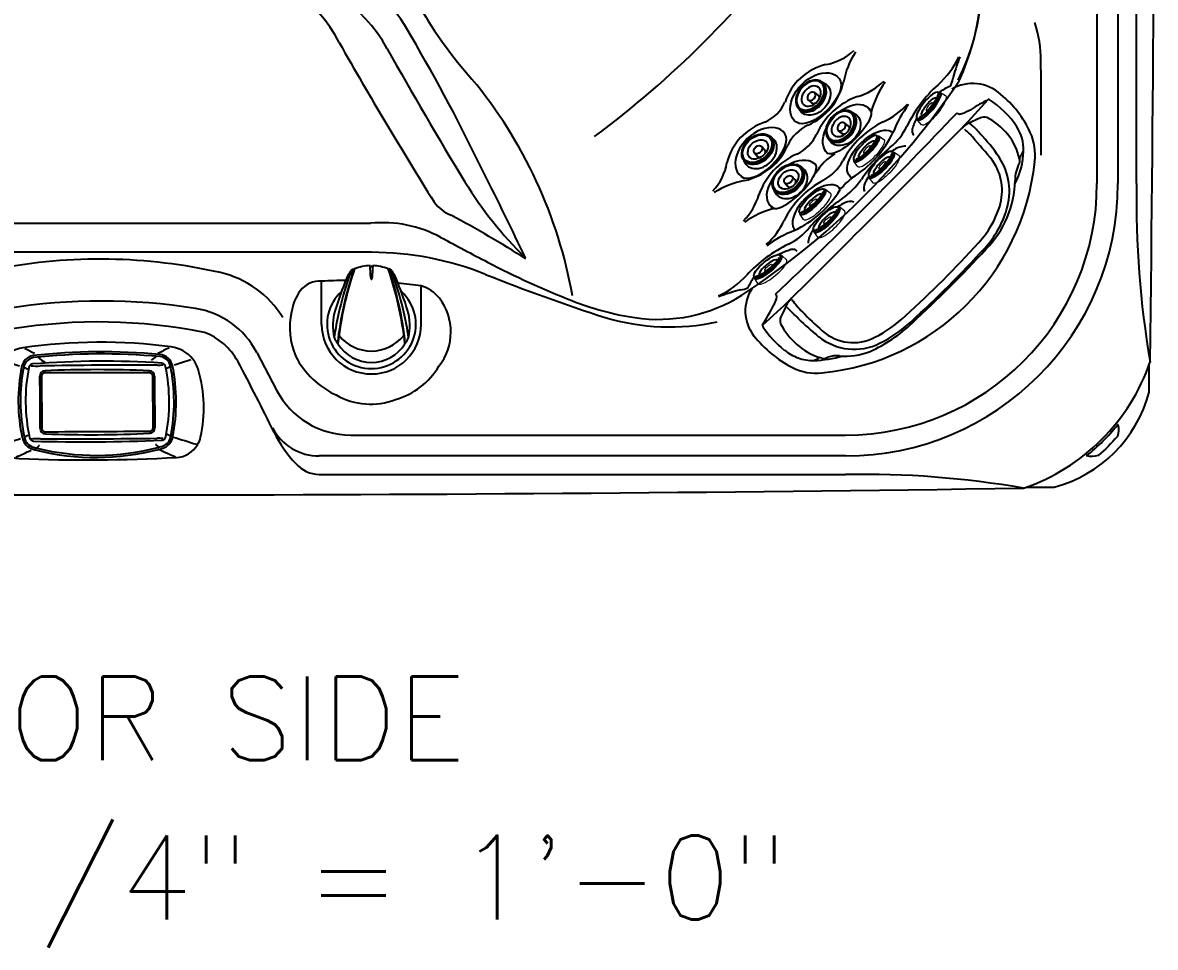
# Model space of a CAD drawing. Extents: x 400 to 501, y 484 to 637.
# Drawn here: x 446.5 to 500.6, y 483.7 to 527.8 of the extents above; entities that cross this region are included whole.
import ezdxf
from ezdxf.enums import TextEntityAlignment as Align

# ---------------------------------------------------------------- set-up
doc = ezdxf.new("R2010")
doc.units = 0
doc.header["$MEASUREMENT"] = 0
doc.layers.add('1', color=4, linetype='Continuous')
doc.layers.add('DIM', color=3, linetype='Continuous')
doc.styles.add('SIMPLEX', font='simplex')

# ---------------------------------------------------------------- blocks, each defined once
blk = doc.blocks.new('2014M2')
at = {"layer": '1', "color": 4, "linetype": 'Continuous'}
for p, q in [((-0.892, -0.69), (-0.849, -0.942)), ((-0.234, -0.614), (-0.231, -0.838)), ((0.229, -0.838), (0.232, -0.614)), ((0.851, -0.915), (0.898, -0.692))]:
    blk.add_line(p, q, dxfattribs=at)
for centre, major_axis, ratio, start_param, end_param in [((0.003, -0.681), (-0.895, -0.027), 0.760284, 3.086273, 6.256497), ((-0.001, -0.614), (-0.233, 0), 0.71492, 5.29752, 6.300832), ((-0.001, -0.614), (-0.233, 0), 0.71492, 3.123946, 4.129945), ((0.003, -0.681), (-0.895, -0.027), 0.760284, 6.522055, 6.545884), ((0.003, -0.681), (-0.895, -0.027), 0.760284, 2.803741, 2.836302)]:
    blk.add_ellipse(centre, major_axis=major_axis, ratio=ratio, start_param=start_param, end_param=end_param, dxfattribs=at)
for centre, major_axis, ratio in [((-0.001, -0.86), (-0.856, 0), 0.72989), ((-0.001, -0.838), (-0.23, 0), 0.713433)]:
    blk.add_ellipse(centre, major_axis=major_axis, ratio=ratio, dxfattribs=at)
at = {"layer": '1', "color": 3, "linetype": 'Continuous'}
for centre, major_axis, ratio in [((0.001, -0.867), (-0.816, 0), 0.715587), ((-0.002, -0.9), (-0.793, 0), 0.691217), ((-0.001, -0.851), (-0.547, 0), 0.706094)]:
    blk.add_ellipse(centre, major_axis=major_axis, ratio=ratio, dxfattribs=at)
blk = doc.blocks.new('2014M1')
at = {"layer": '1', "color": 4, "linetype": 'Continuous', "lineweight": 15}
for p, q in [((-0.901, -0.243), (-0.857, -0.521)), ((-0.231, -0.44), (-0.23, -0.505)), ((0.23, -0.505), (0.231, -0.44)), ((0.857, -0.521), (0.901, -0.243))]:
    blk.add_line(p, q, dxfattribs=at)
at = {"layer": '1', "color": 3, "linetype": 'Continuous'}
for centre, radius, start, end in [((-0.374, -1.133), 0.665, 101.3021, 119.1849), ((0, -3.007), 2.577, 77.9081, 101.3021), ((0.435, -0.977), 0.5, 58.1847, 77.9081)]:
    blk.add_arc(centre, radius, start, end, dxfattribs=at)
at = {"layer": '1', "color": 4, "linetype": 'Continuous', "lineweight": 15}
for centre, major_axis, ratio, start_param, end_param in [((0, -0.243), (-0.901, 0), 0.269705, 3.055928, 6.36885), ((-0.002, -0.523), (-0.859, -0.005), 0.272006, 2.75067, 6.690134)]:
    blk.add_ellipse(centre, major_axis=major_axis, ratio=ratio, start_param=start_param, end_param=end_param, dxfattribs=at)
at = {"layer": '1', "color": 3, "linetype": 'Continuous'}
for centre, major_axis, ratio, start_param, end_param in [((0, -0.538), (-0.826, 0), 0.255142, 2.85021, 6.573343), ((0, -0.512), (-0.548, 0.001), 0.27151, 6.136025, 9.578986)]:
    blk.add_ellipse(centre, major_axis=major_axis, ratio=ratio, start_param=start_param, end_param=end_param, dxfattribs=at)
blk.add_ellipse((0, -0.612), major_axis=(-0.793, -0.001), ratio=0.271001, dxfattribs=at)
at = {"layer": '1', "color": 4, "linetype": 'Continuous', "lineweight": 15}
blk.add_ellipse((0, -0.509), major_axis=(-0.23, 0), ratio=0.275384, dxfattribs=at)
blk = doc.blocks.new('2014P')
at = {"layer": '1', "color": 4, "linetype": 'Continuous'}
for centre, radius, start, end in [((1.061, 4.033), 3.194, 84.9302, 111.6135), ((2.834, 1.217), 6.231, 92.5144, 105.3655), ((2.598, 5.426), 2.016, 69.0282, 91.0646), ((2.383, 4.898), 2.586, 52.1126, 68.7639), ((2.603, 0.812), 6.761, 113.7108, 134.311), ((1.201, 3.378), 4.512, 33.2247, 52.1126), ((36.329, -36.331), 56.928, 132.4853, 137.5248), ((25.56, -6.518), 23.931, 149.1399, 151.8247), ((3.658, 4.987), 1.574, 30.4778, 33.2247), ((4.986, 5.769), 0.0338, 338.714, 30.4778), ((4.374, 4.385), 0.0521, 164.0369, 210.1576), ((5.754, 4.09), 1.463, 151.8247, 167.7875), ((4.978, 4.736), 0.75, 210.1576, 218.5816), ((151.7, -151.7), 214.537, 133.36444, 136.63559), ((-2.232, -1.259), 4.806, 135.4815, 178.7997), ((-3.878, -2.652), 3.565, 152.1796, 178.5033), ((-5.399, -2.611), 2.043, 178.5284, 212.5705), ((-3.606, -1.466), 4.17, 212.5705, 238.3256), ((-11.301, 5.675), 12.046, 297.4064, 301.9082), ((-3.559, -6.927), 2.746, 110.129, 120.0584), ((-4.318, -4.912), 0.592, 96.9709, 108.2792), ((-4.384, -4.376), 0.0526, 61.967, 96.9709), ((-4.85, -5.146), 0.953, 52.33, 58.9636), ((-5.772, -4.976), 0.0457, 238.3256, 289.8183)]:
    blk.add_arc(centre, radius, start, end, dxfattribs=at)
at = {"layer": '1', "color": 3, "linetype": 'Continuous'}
for centre, radius, start, end in [((1.442, 8.608), 1.397, 265.9359, 288.6402), ((2.898, 4.292), 3.158, 105.432, 108.6402), ((2.117, 7.087), 0.256, 73.6359, 103.4076), ((3.312, 10.926), 3.765, 252.6436, 254.3033), ((6.677, -0.75), 9.167, 116.6777, 118.5706), ((1.172, 4.143), 3.352, 27.3166, 70.4429), ((2.323, 0.791), 6.507, 116.4426, 132.5316), ((0.633, 4.189), 2.712, 51.1658, 116.4426), ((-5.492, -3.42), 12.48, 45.2457, 51.1658), ((36.912, -36.915), 57.674, 132.53159, 137.46816), ((25.901, 28.244), 32.109, 225.2457, 226.6105), ((3.748, 5.533), 0.429, 334.9369, 20.2035), ((-16.138, 14.833), 22.381, 333.4631, 334.9369), ((2.628, 5.462), 1.406, 315.0323, 333.4631), ((-2.068, -1.156), 4.777, 137.4682, 162.8817), ((-3.773, -0.631), 2.993, 162.8817, 213.1781), ((-8.741, -1.179), 1.704, 332.1001, 0.6795), ((-7.011, -2.095), 0.254, 152.1001, 202.2906), ((0.994, -6.809), 9.446, 150.7844, 153.2858), ((-4.419, -1.546), 2.9, 192.854, 244.17), ((0.832, 2.601), 8.618, 214.4038, 224.084), ((-2.563, -1.139), 3.592, 218.9035, 229.8014), ((-5.397, -2.735), 1.284, 295.9253, 315.689), ((-5.544, -3.711), 0.466, 252.7465, 290.3957), ((-15.477, 17.999), 24.338, 294.497, 295.9253)]:
    blk.add_arc(centre, radius, start, end, dxfattribs=at)
at = {"layer": '1', "color": 2, "linetype": 'Continuous'}
for centre, radius, start, end in [((0.683, 4.38), 2.205, 47.9452, 117.7904), ((2.371, 0.914), 6.06, 116.6364, 133.665), ((-4.791, -2.248), 10.8, 42.9754, 49.9373), ((110.534, -110.013), 156.639, 132.35106, 133.04178), ((32.641, -32.643), 51.25, 132.2421, 137.758), ((0.602, 2.479), 3.638, 34.1216, 46.4183), ((400127.582, -400130.753), 565868.693, 134.99919368, 135.00035365), ((-1.99, -1.263), 4.517, 137.1289, 162.7112), ((-3.904, -0.668), 2.513, 162.6823, 214.9215), ((192.321, 165.302), 259.505, 220.17391, 220.50129), ((-3.307, -1.787), 2.233, 220.5013, 233.5479), ((121.626, -121.206), 172.411, 137.005, 137.63165)]:
    blk.add_arc(centre, radius, start, end, dxfattribs=at)
blk = doc.blocks.new('2014DV')
at = {"layer": '1', "color": 4, "linetype": 'Continuous'}
for p, q in [((-0.809, 2.634), (-0.83, 2.634)), ((0.809, 2.634), (0.83, 2.634))]:
    blk.add_line(p, q, dxfattribs=at)
for centre, radius, start, end in [((0.09, 0.193), 2.613, 93.4013, 109.9959), ((0, 2.823), 0.0684, 198.3657, 341.6343), ((-0.09, 0.193), 2.612, 70.0037, 86.6001), ((13.837, -4.085), 16.275, 157.3677, 163.014), ((0.317, 1.551), 1.627, 140.1433, 157.3677), ((-0.87, 2.535), 0.0857, 112.4868, 136.57), ((-2.484, 6.434), 4.134, 292.4868, 293.5777), ((0.158, 0.886), 1.882, 66.6313, 69.2027), ((0.871, 2.548), 0.0736, 39.2103, 62.7798), ((-0.321, 1.551), 1.627, 22.6323, 39.8567), ((-13.841, -4.085), 16.275, 16.986, 22.6323), ((0, 0), 2.119, 132.4792, 47.0681), ((0.698, -0.072), 2.536, 163.014, 192.8482), ((-0.702, -0.072), 2.536, 347.1518, 16.986), ((-0.268, 0.036), 1.65, 203.9862, 215.0096), ((0, 0.051), 1.877, 211.5215, 328.4785), ((0.264, 0.036), 1.65, 324.9904, 336.0138)]:
    blk.add_arc(centre, radius, start, end, dxfattribs=at)
at = {"layer": '1', "color": 3, "linetype": 'Continuous'}
for centre, radius, start, end in [((-18.175, 1.519), 18.155, 2.2649, 4.048), ((19.002, 1.473), 18.984, 175.9877, 177.717), ((14.921, -2.715), 16.638, 161.2038, 173.7724), ((15.559, -2.872), 17.268, 161.3577, 173.5439), ((15.772, -3.498), 17.797, 161.356, 166.7532), ((2.626, 0.937), 3.923, 154.9337, 161.356), ((0.36, 2.242), 0.394, 180.7592, 192.1536), ((-0.347, 2.239), 0.38, 347.8464, 358.5818), ((-15.545, -2.869), 17.254, 6.4511, 18.6473), ((-14.924, -2.715), 16.638, 6.2276, 18.7962), ((-2.63, 0.937), 3.923, 18.644, 25.0663), ((-15.776, -3.498), 17.797, 13.2468, 18.644), ((0, 2.165), 0.0256, 192.1536, 347.8464), ((10.632, -2.289), 12.517, 166.7532, 172.4083), ((-10.636, -2.289), 12.517, 7.5917, 13.2468), ((0, 0.708), 1.986, 218.9581, 321.3523)]:
    blk.add_arc(centre, radius, start, end, dxfattribs=at)
blk = doc.blocks.new('2014CH')
at = {"layer": '1', "color": 3, "linetype": 'Continuous'}
for p, q in [((-2.503, -0.003), (-2.503, 0.096)), ((2.503, -0.003), (2.503, 0.095)), ((-2.652, -0.154), (-2.733, -0.155)), ((2.652, -0.152), (2.733, -0.152)), ((-2.635, -2.663), (-2.717, -2.664)), ((2.669, -2.633), (2.752, -2.633)), ((-2.483, -2.912), (-2.483, -2.812)), ((2.52, -2.784), (2.521, -2.884)), ((2.833, -3.226), (2.787, -3.228)), ((-2.908, -3.688), (-2.894, -3.692)), ((-2.883, -3.589), (-2.889, -3.588)), ((2.955, -3.648), (2.942, -3.652))]:
    blk.add_line(p, q, dxfattribs=at)
at = {"layer": '1', "color": 2, "linetype": 'Continuous'}
for p, q in [((-2.652, -0.154), (-2.635, -2.663)), ((2.669, -2.633), (2.652, -0.152))]:
    blk.add_line(p, q, dxfattribs=at)
at = {"layer": '1', "color": 4, "linetype": 'Continuous'}
for centre, radius, start, end in [((-3.327, -0.369), 1.575, 98.2905, 142.801), ((0.166, -24.374), 25.833, 82.5103, 98.2794), ((3.328, -0.323), 1.575, 37.9836, 82.5103), ((-3.364, -0.341), 1.528, 142.801, 165.1329), ((0.296, -43.241), 43.796, 86.3505, 94.4277), ((3.363, -0.296), 1.531, 15.6883, 37.9836), ((1.55, -1.645), 6.613, 165.1329, 192.9779), ((4.834, -1.337), 8.25, 168.8473, 192.3569), ((-3.068, 0.231), 0.194, 94.8616, 171.7817), ((3.072, 0.28), 0.187, 8.0425, 86.3508), ((-4.772, -1.4), 8.209, 348.3442, 11.9915), ((-1.522, -1.668), 6.605, 347.8106, 15.6883), ((-3.708, -2.857), 1.217, 192.9779, 211.478), ((-3.023, -3.051), 0.209, 194.2198, 266.1247), ((-0.571, 82.671), 85.966, 268.3559, 272.42835), ((3.084, -3.033), 0.185, 266.2048, 352.2931), ((3.742, -2.805), 1.22, 328.8043, 347.8106), ((-3.675, -2.837), 1.255, 211.478, 267.7716), ((3.712, -2.787), 1.255, 273.0155, 328.8043), ((-0.519, 75.424), 79.58, 267.69195, 273.09507)]:
    blk.add_arc(centre, radius, start, end, dxfattribs=at)
at = {"layer": '1', "color": 3, "linetype": 'Continuous'}
for centre, radius, start, end in [((-52.76, -97.216), 110.034, 63.10473, 63.37435), ((54.205, -96.729), 110.308, 117.40602, 117.71869), ((-76.911, -239.883), 251.108, 73.05212, 73.24422), ((-2.934, 0.153), 0.683, 100.6907, 168.6926), ((-2.934, 0.153), 0.583, 100.6907, 168.6926), ((0.206, -29.198), 30.2, 84.7057, 96.2107), ((0.206, -29.198), 30.1, 84.7057, 96.2107), ((-1.585, 2.236), 1.949, 230.7307, 242.3219), ((1.583, 2.157), 1.852, 302.8613, 311.5986), ((2.94, 0.206), 0.569, 11.2784, 84.9825), ((2.94, 0.206), 0.669, 11.2784, 84.9825), ((80.951, -241.232), 253.652, 107.54956, 107.73646), ((4.49, -1.331), 8.255, 168.6926, 192.4247), ((4.49, -1.331), 8.155, 168.6926, 192.4247), ((-2.096, 2.832), 2.924, 241.8068, 245.7005), ((-2.887, 3.309), 2.984, 264.6784, 273.3213), ((-2.494, -0.143), 0.24, 92.2843, 181.9649), ((2.056, -300.026), 300.394, 89.84509, 90.90918), ((-0.007, -54.904), 55.056, 87.3872, 92.5986), ((2.492, -0.145), 0.241, 358.4147, 87.3872), ((2.93, 1.654), 1.288, 267.4329, 279.5216), ((2.167, 2.616), 2.655, 295.4883, 299.6154), ((-5.094, -1.396), 8.761, 349.1911, 11.2784), ((-5.094, -1.396), 8.861, 349.1911, 11.2784), ((-1046.657, -7.907), 1043.953, 0.287767, 0.425637), ((1056.566, 6.593), 1053.855, 180.366683, 180.501555), ((-2.474, -2.669), 0.243, 178.7485, 268.0405), ((2.511, -2.643), 0.241, 272.5961, 2.4535), ((-108.997, 318.169), 338.131, 287.97679, 288.15098), ((-2.863, -2.951), 0.725, 192.4247, 254.4724), ((-2.863, -2.951), 0.625, 192.4247, 254.4724), ((-2.358, -4.664), 1.931, 119.4683, 124.9372), ((-2.855, -6.127), 2.984, 87.2943, 95.9372), ((-1.171, 297.244), 300.394, 269.70641, 270.7705), ((-0.302, 54.997), 57.95, 267.84363, 272.79296), ((2.944, -4.409), 1.288, 81.094, 93.1827), ((2.914, -2.925), 0.608, 295.3872, 349.1911), ((2.914, -2.925), 0.708, 295.3872, 349.1911), ((2.399, -4.64), 1.949, 56.0866, 61.0999), ((105.791, 323.771), 342.43, 252.641, 252.836), ((-46.374, 90.352), 103.503, 294.24528, 294.68057), ((-2.029, 0.051), 3.841, 254.4724, 256.8742), ((-2.029, 0.051), 3.741, 254.4724, 256.8742), ((-0.055, 7.772), 11.81, 256.0562, 284.6497), ((-0.055, 7.772), 11.71, 256.0562, 284.6497), ((-1.832, -4.566), 1.435, 129.8495, 136.3419), ((1.87, -4.526), 1.441, 43.41, 50.4808), ((2.328, -1.202), 2.426, 283.8317, 290.5382), ((2.328, -1.202), 2.526, 283.8317, 290.5382), ((72.062, 147.616), 166.312, 245.45774, 245.7422)]:
    blk.add_arc(centre, radius, start, end, dxfattribs=at)
at = {"layer": '1', "color": 2, "linetype": 'Continuous'}
for centre, radius, start, end in [((-0.072, -957.729), 957.729, 89.845994, 90.14542), ((-2.502, -0.153), 0.15, 90.2644, 180.3948), ((2.502, -0.153), 0.15, 0.3947, 89.7239), ((-2.485, -2.662), 0.15, 180.3945, 270.4419), ((2.519, -2.634), 0.15, 270.6091, 0.3947), ((-37.408, 6738.683), 6741.585, 270.2968204, 270.3393484)]:
    blk.add_arc(centre, radius, start, end, dxfattribs=at)
blk = doc.blocks.new('2018 GRANDEE NXT')
at = {"layer": '1', "color": 3, "linetype": 'Continuous'}
for p, q in [((97.49, 76.484), (97.49, 14.484)), ((98.49, 76.484), (98.49, 14.484)), ((99.376, 14.484), (99.376, 45.484)), ((99.376, 14.483), (99.376, 14.484)), ((62.875, 11.206), (37.105, 11.206)), ((70.249, 10.911), (70.247, 10.917)), ((57.402, 6.43), (58.346, 4.627)), ((61.889, 2.484), (85.49, 2.484)), ((85.49, 1.484), (60.377, 1.484)), ((60.377, 0.598), (85.49, 0.598))]:
    blk.add_line(p, q, dxfattribs=at)
at = {"layer": '1', "color": 2, "linetype": 'Continuous'}
for p, q in [((60.5, 7.764), (60.5, 9.83)), ((65.25, 7.764), (65.25, 9.602))]:
    blk.add_line(p, q, dxfattribs=at)
at = {"layer": '1', "color": 4, "linetype": 'Continuous'}
for points in [[(-0.045, 5.986, 0.232762), (5.992, -0.051, 0.007387), (93.988, -0.051, 0.232762), (100.025, 5.986, 0.006329), (100.025, 84.982, 0.232762), (93.988, 91.019, 0.007387), (5.992, 91.019, 0.232762), (-0.045, 84.982, 0.006329)], [(96.99, 1.487, 0.052002), (98.487, 2.984, -0.145561), (98.463, 2.421, -0.041549), (97.548, 1.507, -0.138511)]]:
    blk.add_lwpolyline(points, format="xyb", close=True, dxfattribs=at)
blk.add_lwpolyline([(94.134, -0.008), (95.383, -0.008, 0.06455), (95.447, 0, 0.269989), (99.974, 4.526, 0.064627), (99.982, 4.59), (99.982, 5.84)], format="xyb", dxfattribs=at)
at = {"layer": '1', "color": 3, "linetype": 'Continuous'}
for centre, radius, start, end in [((82.287, 23.861), 9.659, 332.6123, 22.8077), ((82.83, 33.018), 20.329, 197.9276, 221.7663), ((78.883, 24.765), 13.179, 335.9095, 8.797), ((55.316, 18.137), 6.765, 27.0708, 85.2632), ((56.957, 17.193), 7.646, 29.219, 81.9259), ((88.379, 20.276), 6.438, 0.5917, 17.0916), ((233.109, 118.251), 197.282, 209.46291, 212.033), ((221.97, 108.96), 181.167, 209.07343, 211.39867), ((84.126, 22.718), 2.583, 279.5639, 313.1166), ((89.326, 18.604), 3.996, 147.106, 169.5086), ((86.982, 22.42), 4.348, 312.262, 334.3592), ((102.27, 16.285), 12.096, 159.414, 163.9832), ((85.185, 17.535), 2.709, 103.4465, 162.162), ((-191.545, 17.385), 286.377, 359.69295, 0.59168), ((50.469, 5.216), 22.343, 10.0767, 39.6651), ((89.512, 19.653), 1.114, 332.5484, 351.3899), ((91.687, 19.323), 1.085, 163.9832, 171.3899), ((60.376, 39.979), 36.833, 303.2115, 326.0059), ((82.512, 19.981), 2.957, 293.5234, 347.3089), ((85.225, 21.497), 2.98, 286.3809, 314.5144), ((90.782, 16.901), 4.179, 144.503, 166.3734), ((94.311, 14.355), 6.55, 132.262, 154.1208), ((91.828, 16.126), 3.295, 113.7271, 125.2524), ((91.564, 17.304), 1.961, 47.1204, 120.6747), ((87.151, 15.506), 3.314, 109.1177, 156.3775), ((89.797, 14.872), 4.958, 24.5466, 51.2742), ((80.829, 19.194), 1.961, 294.7613, 334.9865), ((85.761, 20.753), 3.654, 294.669, 317.3083), ((92.969, 14.914), 5.582, 143.1949, 158.7103), ((82.469, 14.831), 2.709, 107.5858, 166.3013), ((89.211, 13.529), 4.352, 116.2502, 151.9409), ((91.828, 16.126), 3.295, 152.9807, 162.8403), ((84.499, 15.508), 1.937, 114.617, 155.1308), ((82.327, 17.689), 1.982, 295.3179, 334.4299), ((83.151, 19.125), 5.108, 301.2327, 334.7021), ((85.799, 18.485), 2.912, 308.9204, 334.1208), ((88.96, 17.012), 0.294, 162.8403, 227.2616), ((91.963, 15.862), 2.576, 352.4567, 24.5466), ((80.035, 17.515), 2.957, 282.4389, 336.2244), ((92.627, 10.344), 7.714, 130.3906, 145.7789), ((88.403, 15.222), 1.055, 91.5074, 123.6502), ((84.489, 12.856), 3.314, 113.3703, 160.6301), ((86.048, 13.926), 2.233, 118.4173, 151.5808), ((90.065, 12.726), 4.054, 123.6502, 125.8635), ((77.291, 15.913), 2.583, 316.6312, 350.1838), ((83.292, 16.686), 11.286, 275.4632, 354.0909), ((83.197, 16.816), 2.503, 299.4419, 330.3059), ((81.382, 10.695), 3.996, 100.2392, 122.6418), ((86.457, 10.787), 4.352, 117.8069, 153.4976), ((87.975, 11.997), 3.51, 127.9644, 141.1209), ((83.173, 16.839), 3.755, 304.9552, 324.9576), ((90.065, 12.726), 4.054, 148.3743, 153.9507), ((83.779, 24.678), 19.303, 211.5654, 225.3241), ((80.888, 16.872), 5.108, 295.0457, 328.515), ((85.49, 14.484), 12, 270, 0), ((85.49, 14.484), 13, 270, 0), ((86.886, 14.279), 0.516, 153.9507, 199.5608), ((145.172, 13.706), 45.803, 179.0271, 189.7036), ((67.324, 14.635), 1.783, 215.5207, 248.8473), ((78.507, 14.808), 2.98, 315.2333, 343.3669), ((89.627, 7.358), 7.714, 123.9689, 139.3572), ((87.257, 9.93), 4.054, 115.7971, 121.9527), ((85.717, 13.115), 0.516, 70.1869, 115.7971), ((40.307, -36.361), 55.94, 57.6509, 61.8714), ((83.079, 9.231), 4.179, 103.3744, 125.2448), ((79.249, 14.269), 3.654, 312.4395, 335.0788), ((85.056, 7.035), 5.582, 111.0375, 126.5529), ((81.517, 14.222), 2.912, 295.6269, 320.8274), ((84.768, 11.603), 1.055, 146.0976, 178.2404), ((87.257, 9.93), 4.054, 144.3962, 146.0976), ((85.609, 5.691), 6.55, 115.6269, 137.4858), ((49.928, -14.983), 25.864, 77.173, 100.949), ((62.857, -3.509), 14.715, 68.2018, 89.9289), ((83.849, 8.181), 3.295, 106.9075, 117.8608), ((82.976, 11.053), 0.294, 42.4861, 106.9075), ((54.622, 5.636), 4.718, 31.3408, 77.173), ((60.418, 8.655), 1.178, 85.9753, 143.0501), ((61.688, -15.013), 24.871, 90.0809, 92.7367), ((61.688, -15.013), 24.871, 81.7648, 84.3342), ((101.787, 93.832), 90.122, 248.20178, 252.06136), ((77.576, 13.055), 4.348, 295.3886, 317.4858), ((83.849, 8.181), 3.295, 145.2531, 156.0206), ((61.19, 8.074), 2.144, 143.0501, 172.4459), ((64.836, 8.056), 1.6, 36.8384, 75.0001), ((83.644, -2.26), 12.096, 105.7646, 110.3337), ((80.652, 8.337), 1.085, 98.3579, 105.7646), ((80.332, 10.513), 1.114, 278.3579, 297.1993), ((82.651, 8.41), 1.941, 146.1949, 218.1687), ((50.001, -19.59), 28.469, 80.9305, 99.0675), ((64.031, 7.407), 2.634, 321.5502, 37.6299), ((77.528, 21.755), 13.825, 248.3889, 261.292), ((76.562, 15.447), 7.443, 261.292, 302.4046), ((53.858, 4.573), 4, 27.6621, 80.9305), ((62.476, 7.606), 3.493, 167.5358, 203.1449), ((49.874, -17.831), 25.712, 78.709, 99.2571), ((77.109, 18.522), 10.876, 253.5546, 281.9968), ((53.861, 4.576), 2.996, 28.4796, 69.5307), ((85.639, 10.84), 5.791, 218.686, 242.4695), ((-33.944, -42.519), 102.634, 26.09246, 28.21534), ((62.928, 8.152), 4.136, 207.6397, 245.1591), ((63.048, 7.591), 3.549, 286.0472, 329.1064), ((84.07, 7.831), 2.398, 242.4695, 277.0975), ((61.889, 6.484), 4, 207.6605, 269.9987), ((62.841, 7.299), 3.337, 240.3465, 290.8598), ((60.377, 3.984), 2.5, 207.6603, 269.9983), ((64.049, 5.529), 6.506, 206.5517, 222.6721), ((60.448, 2.191), 1.595, 222.1833, 267.456), ((86.362, -43.967), 44.573, 80.1488, 91.1206)]:
    blk.add_arc(centre, radius, start, end, dxfattribs=at)
at = {"layer": '1', "color": 2, "linetype": 'Continuous'}
for centre, radius, start, end in [((45.182, 54.792), 47.455, 306.6746, 323.3294), ((57.944, 17.906), 7.725, 27.877, 65.2572), ((-13.868, -24.445), 91.087, 25.66294, 30.30507), ((-87.222, -63.632), 174.213, 25.34013, 26.83193), ((42.987, 50130.791), 50118.202, 269.9932316, 270.022695), ((63.405, 6.752), 5.869, 61.7041, 95.534), ((151.976, 171.274), 180.98, 241.70412, 242.50432), ((88.275, 48.883), 43.005, 242.5043, 248.3889), ((62.875, 7.773), 2.375, 180.2181, 359.7819)]:
    blk.add_arc(centre, radius, start, end, dxfattribs=at)
at = {"layer": '1', "color": 3, "linetype": 'Continuous', "extrusion": (0, 0, -1)}
for centre, major_axis, ratio, start_param, end_param in [((84.094, 18.527), (1.023, 1.046), 0.668693, 3.029025, 6.387095), ((84.143, 18.485), (1.031, 1.035), 0.471109, 0.034793, 3.056597), ((85.597, 17.026), (0.963, 1.091), 0.62827, 3.114915, 6.58776), ((85.631, 16.993), (1.034, 1.037), 0.33398, 6.151231, 9.571205), ((86.73, 15.868), (1.027, 1.041), 0.509741, 2.98378, 6.278307)]:
    blk.add_ellipse(centre, major_axis=major_axis, ratio=ratio, start_param=start_param, end_param=end_param, dxfattribs=at)
at = {"layer": '1', "color": 3, "linetype": 'Continuous'}
for centre, major_axis, ratio, start_param, end_param in [((81.482, 15.926), (-1.05, -1.018), 0.668693, 3.029025, 6.387095), ((81.524, 15.877), (-1.04, -1.026), 0.471109, 0.034793, 3.056597), ((82.977, 14.417), (-1.095, -0.958), 0.62827, 3.114915, 6.58776), ((83.009, 14.383), (-1.041, -1.03), 0.33398, 6.151231, 9.571205), ((84.129, 13.279), (-1.045, -1.022), 0.509741, 2.98378, 6.278307)]:
    blk.add_ellipse(centre, major_axis=major_axis, ratio=ratio, start_param=start_param, end_param=end_param, dxfattribs=at)
at = {"layer": '1', "color": 1, "linetype": 'Continuous', "xscale": -1}
for name, p, rotation in [('2014M2', (84.501, 18.106), 229.2166095923901), ('2014M1', (89.882, 17.835), 230.711303172011), ('2014M2', (85.934, 16.655), 229.2166095923901), ('2014M1', (86.884, 15.773), 226.4646758394519), ('2014M1', (87.605, 15.003), 226.4646758394519)]:
    blk.add_blockref(name, p, dxfattribs=dict(at, rotation=rotation))
at = {"layer": '1', "color": 1, "linetype": 'Continuous'}
for name, p, rotation in [('2014P', (86.546, 13.479), 180), ('2014M2', (81.868, 15.473), 220.7834326093252), ('2014M2', (83.319, 14.04), 220.7834326093252), ('2014M1', (84.299, 13.219), 223.5353663622627), ('2014M1', (84.971, 12.369), 223.5353663622627), ('2014M1', (82.139, 10.092), 219.2887390297042)]:
    blk.add_blockref(name, p, dxfattribs=dict(at, rotation=rotation))
for name, p in [('2014DV', (62.875, 7.773)), ('2014CH', (49.792, 5.453))]:
    blk.add_blockref(name, p, dxfattribs=at)

msp = doc.modelspace()

# ---------------------------------------------------------------- block references
at = {"layer": '1'}
msp.add_blockref('2018 GRANDEE NXT', (400.296, 505.667), dxfattribs=at)

# ---------------------------------------------------------------- texts
at = {"layer": 'DIM', "style": 'SIMPLEX'}
for s, p in [('DOOR SIDE', (453.077, 492.625)), ('SCALE: 1/4" = 1\'-0"', (453.149, 485.031))]:
    msp.add_text(s, height=4, dxfattribs=at).set_placement(p, align=Align.CENTER)

doc.saveas('drawing.dxf')
